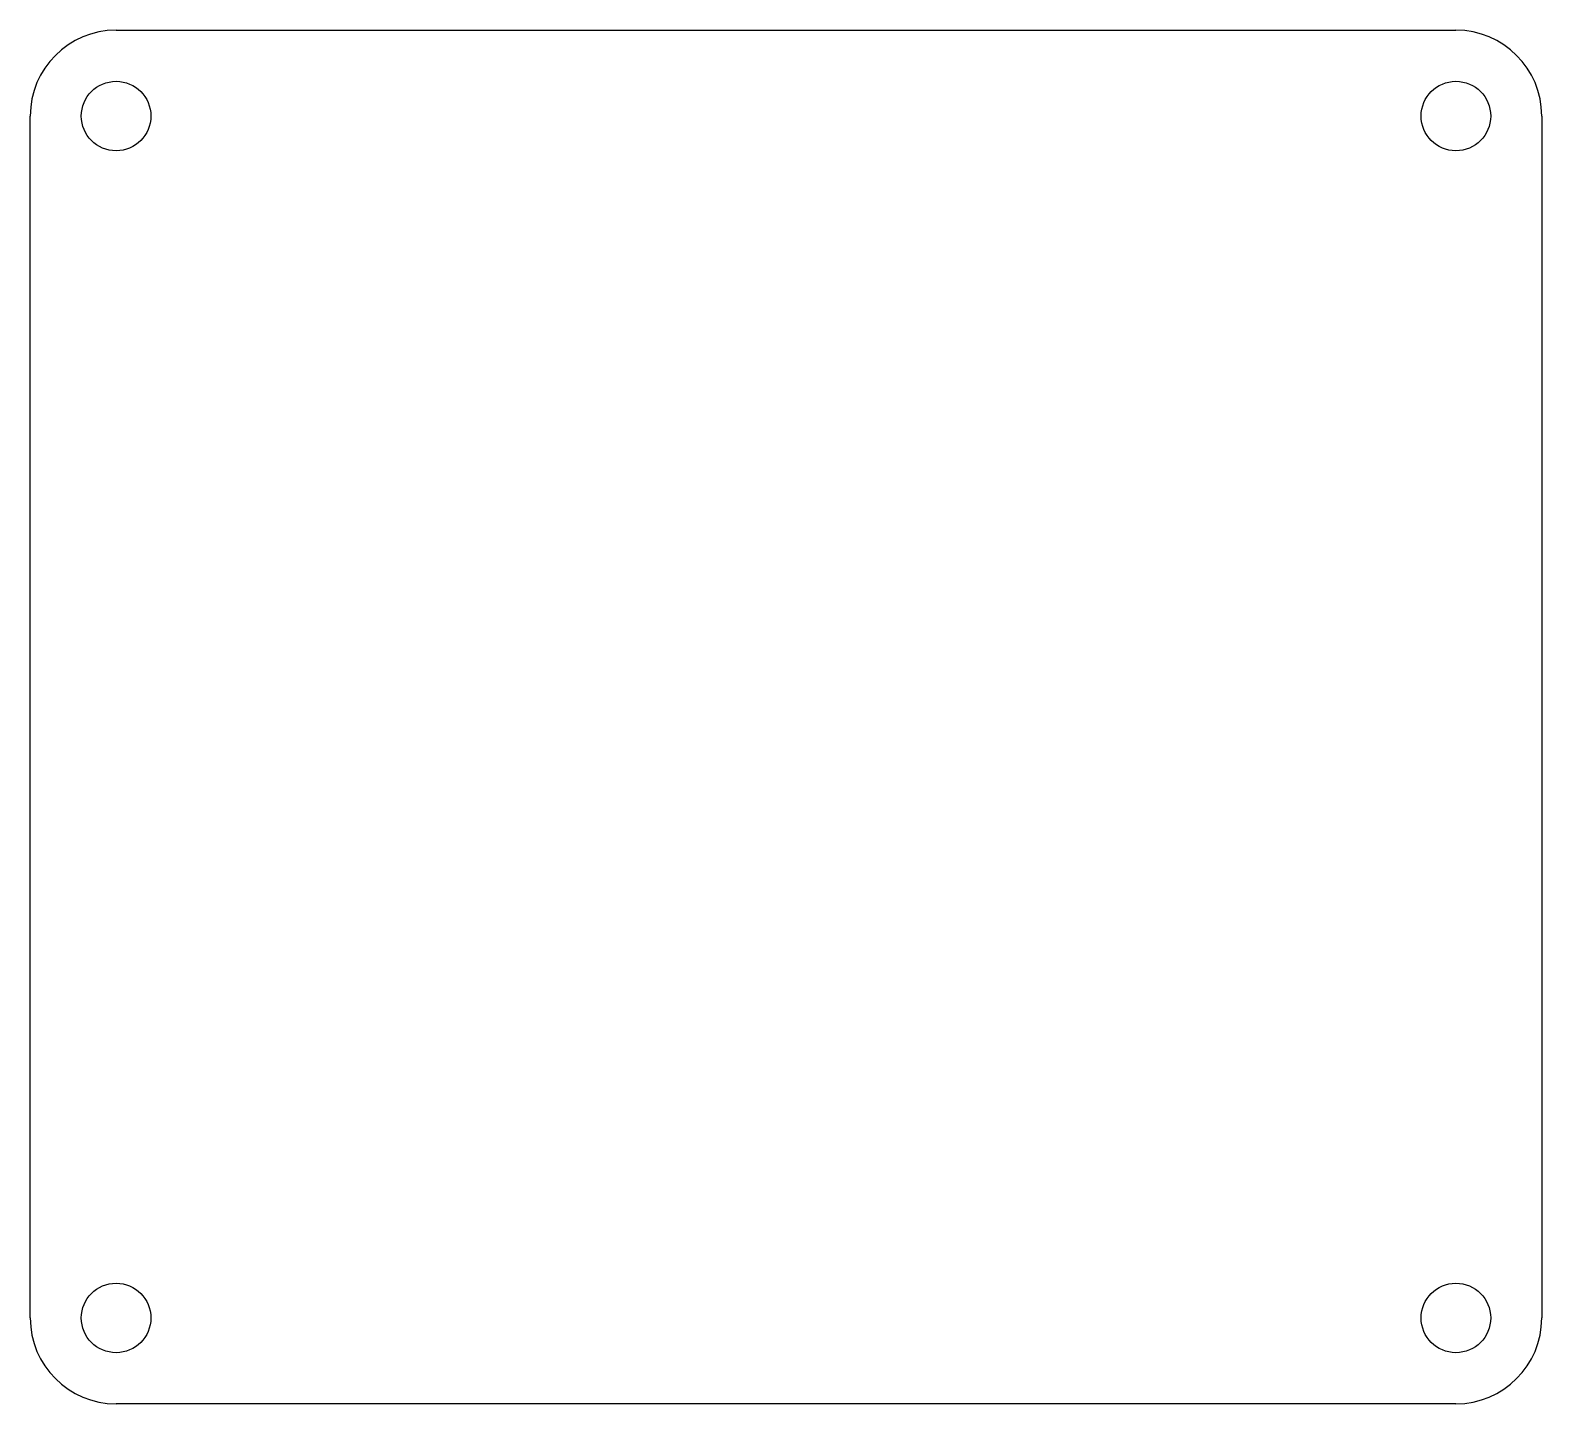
# Model space of a CAD drawing. Extents: x -44 to 44, y -40 to 40.
import ezdxf

# ---------------------------------------------------------------- set-up
doc = ezdxf.new("R2010")
doc.units = 0
doc.layers.add('Sketch004', color=7, linetype='CONTINUOUS')

msp = doc.modelspace()

# ---------------------------------------------------------------- linework, layer by layer
at = {"layer": 'Sketch004'}
for p, q in [((-39, 40), (39, 40)), ((-44, -35), (-44, 35)), ((44, 35), (44, -35)), ((39, -40), (-39, -40))]:
    msp.add_line(p, q, dxfattribs=at)
for centre in [(-39, 35), (39, 35), (-39, -35), (39, -35)]:
    msp.add_circle(centre, 2.025, dxfattribs=at)
for centre, start, end in [((-39, 35), 90, 180), ((39, 35), 0, 90), ((-39, -35), 180, -90), ((39, -35), -90, 0)]:
    msp.add_arc(centre, 5, start, end, dxfattribs=at)

doc.saveas('drawing.dxf')
